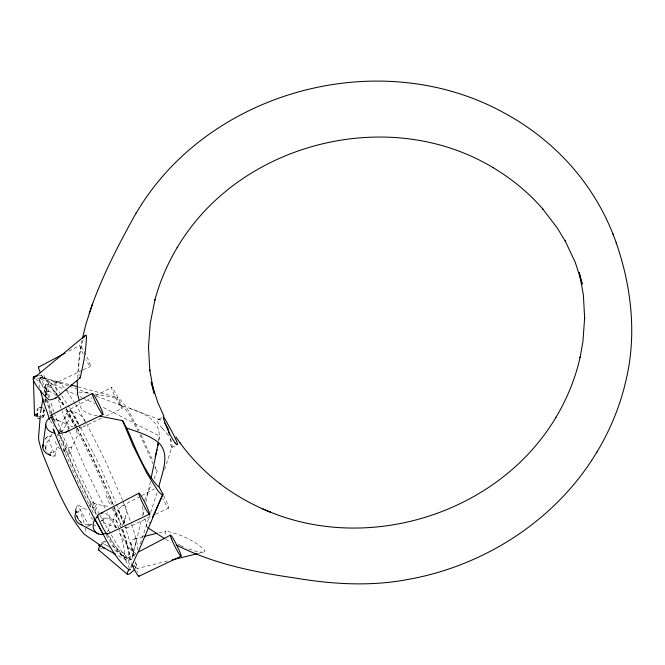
<?xml version="1.0" encoding="UTF-8"?>
<svg xmlns="http://www.w3.org/2000/svg" width="665" height="665" viewBox="0 0 665 665"><rect width="100%" height="100%" fill="white"/><g stroke="black" fill="none" stroke-linecap="round" stroke-linejoin="round"><path stroke-width="0.5" stroke-dasharray="3.33 2.49" d="M77.273 378.51L79.393 354.437L82.003 340.247M124.164 524.552L117.846 509.955L121.878 506.04L123.715 505.392L125.186 505.766L126.217 507.129L126.732 509.373L124.413 522.806M41.554 417.903L43.034 417.312L44.073 408.443M82.236 370.347L57.315 382.209L48.055 381.228L39.218 379.158L45.96 393.206L45.877 394.993M68.279 385.758L56.766 381.943L46.899 387.238L46.434 390.097L46.941 394.819M106.034 541.884L104.496 541.094L103.698 543.338L101.088 544.643M131.404 565.765L131.254 567.744L124.513 553.696L123.549 544.768L119.102 529.34M42.144 416.057L44.364 415.002L44.755 410.238L42.934 410.297M158.536 440.729C163.939 418.485 136.899 410.139 120.822 405.55L116.774 398.227L117.73 397.479C127.888 405.974 132.551 419.623 139.16 430.845M44.023 409.158L43.607 412.666M46.093 399.449L45.411 404.993M46.583 395.384L47.074 391.328L40.789 378.343L39.892 377.604L40.291 377.18L70.091 384.744M45.494 397.047L45.96 393.206M44.863 402.2L45.361 398.077M44.937 401.436L45.311 398.435M45.428 397.437L46.542 388.426M43.308 415.085L43.034 417.312M52.502 456.115L54.987 456.074L49.044 440.546C48.786 437.661 51.155 436.24 52.028 434.228M142.842 505.932L142.659 510.836L143.74 514.668M43.998 392.799L45.32 385.243L45.943 384.279L49.675 382.649L64.148 389.241M45.32 385.243L45.029 386.864A171.811 15.835 63.4 0 0 46.06 395.351M118.312 555.799L127.722 560.778L131.454 559.149L132.368 556.572A171.811 15.835 63.4 0 0 131.338 548.085L129.168 539.672A171.811 15.835 63.4 0 0 124.978 526.713M164.646 469.523L172.11 446.514L171.52 441.485L169.417 436.888M150.406 481.668L145.901 501.851M158.902 440.18L159.725 436.132L102.543 407.055M75.76 509.199L77.273 505.267L78.661 504.926L82.443 507.935L87.971 509.831M54.995 456.065L55.478 451.701L58.021 444.868M125.136 517.952L123.515 523.006L122.061 525.417M132.077 558.184L141.462 519.955M142.451 515.932L144.172 508.891M89.999 506.622L90.964 504.145L92.535 502.324L96.674 504.378L109.825 506.688M39.218 379.158L39.634 386.448A193.066 17.789 63.4 0 0 40.116 388.942M43.084 416.448L44.364 415.002M83.25 339.69C79.567 351.211 78.162 363.514 79.044 375.567M140.307 543.912L150.232 513.571M150.556 512.59L156.965 493.014M172.011 447.005C170.282 447.312 170.631 440.679 170.099 438.742M58.828 442.491L59.667 440.022L73.848 473.039M57.705 436.323L58.794 434.511M134.155 556.123L133.108 551.859L135.535 543.879L135.826 539.772L135.211 538.908L132.967 539.689L130.631 542.283L134.056 556.306M144.496 500.529L151.504 484.411M57.431 435.475L58.952 431.718M59.335 430.787L66.176 413.904L67.348 412.641L75.469 427.362M100.556 521.402L103.74 519.814L104.588 518.043L115.71 519.681L120.673 526.846M153.989 478.875L157.173 471.477L155.278 466.539M107.481 531.609C111.088 525.973 112.443 514.328 103.806 513.014M63.391 451.028L66.966 453.123L69.916 453.397C71.928 452.1 71.712 449.316 71.512 447.237L77.705 435.425L75.993 428.917M111.928 508.409L115.527 513.854L114.638 515.541A10.15 7.498 -70.9 0 0 117.863 527.935L101.778 522.374M60.515 431.618L62.543 430.962L69.035 419.723L67.348 412.641M44.904 439.482L47.589 436.298L50.989 436.107M118.054 510.462L117.738 510.961L118.112 510.545M110.34 547.636L107.397 545.84L106.4 547.229M82.036 508.376L82.443 507.935M48.695 382.907L47.772 385.484A171.811 15.835 63.4 0 0 48.811 393.971L49.75 397.911M128.702 560.529L129.625 557.943A171.811 15.835 63.4 0 0 128.594 549.456L126.417 541.044A171.811 15.835 63.4 0 0 122.526 528.933M45.702 438.426L47.589 436.531L51.296 436.165M161.745 417.703L157.763 419.706L157.314 421.336L158.96 424.361L162.343 428.36M96.674 504.378L95.527 505.649M104.089 519.199L102.377 520.653L100.573 520.944M104.588 518.043L102.709 518.999L99.999 518.534M56.766 381.943L55.785 383.796L56.176 390.197A171.911 15.844 63.4 0 0 57.165 394.869M120.822 405.55L121.338 405.401C129.218 411.76 132.8 422.217 137.954 430.712M106.151 535.109C111.853 543.546 116.708 553.962 126.658 558.126L127.564 558.018L128.544 556.164L128.145 549.764A171.911 15.844 63.4 0 0 124.397 535.259L121.761 527.312M86.226 526.173L89.833 525.99L91.421 524.211L89.368 525.599L86.45 525.865M79.526 426.996L79.925 428.11L80.689 428.019L84.114 425.658M60.482 431.519L62.543 430.962M101.097 543.313L104.496 541.094M49.044 440.546C42.951 441.577 48.503 459.315 44.622 445.159L46.841 451.327M91.047 525.051L88.254 524.311L77.606 505.001M101.354 544.344L103.698 543.338M53.699 451.901L55.478 451.701M68.836 351.178L79.867 345.376M70.291 409.125L91.886 397.761M95.486 395.866L111.678 387.346M121.878 506.04L140.88 496.032M141.786 495.558L154.455 488.883M198.278 553.455L203.291 552.216L204.662 551.609L204.887 550.537C194.779 540.371 179.957 534.103 166.034 531.036L165.07 531.543L164.953 532.582L166.375 534.884M70.515 410.646L68.495 411.685L70.739 411.435L70.515 410.646L78.528 425.176M41.213 416.373L43.824 415.068M171.736 447.52L175.726 445.525M127.564 558.018L135.876 553.854M82.718 427.105L101.396 418.202M106.067 415.982L121.944 408.418A11.804 1.089 63.4 0 0 115.619 393.273A11.804 1.089 63.4 0 0 112.867 391.959A11.804 1.089 63.4 0 0 121.944 408.418M83.158 369.906L90.54 366.39M126.375 528.201L151.703 516.148M155.452 514.361L168.586 508.11M68.362 447.728L71.512 447.237M66.301 447.969L65.079 448.609L63.965 450.571M94.056 507.295L92.319 507.827M88.254 524.311L85.868 524.411L83.025 523.455M45.943 384.279L46.924 384.029C51.687 385.933 54.297 390.937 57.398 394.744M131.454 559.149L130.473 559.406C121.047 553.87 116.591 542.574 110.506 533.895M157.763 419.706L160.124 419.765L163.05 421.311M134.247 538.883L143.183 536.672M159.076 532.748L166.034 531.036M135.411 561.767L137.148 568.542L169.218 560.628M60 431.244L62.144 430.862M79.667 427.62L79.118 427.686M78.894 392.059L89.442 393.048M39.892 377.604L45.32 378.452L57.315 382.209M47.523 386.573L49.617 386.939L51.114 388.036L57.589 395.6M47.074 391.328L48.911 391.693M129.675 568.558L123.399 555.574L121.562 555.208M101.853 548.301L100.797 548.351M203.291 552.216L197.638 551.884L185.892 548.043M44.563 378.277L45.245 378.46M40.789 378.343L38.944 378.31A10.15 1.513 -1.7 0 1 36.351 378.119M52.086 419.64C58.03 420.297 65.586 421.934 68.994 427.379L69.085 429.208M78.645 424.27A10.856 0.998 63.4 0 0 72.709 412.458A10.856 0.998 63.4 0 0 70.199 410.081L70.507 411.037C76.458 411.876 83.075 415.492 84.821 421.544M94.912 394.037L116.774 398.227M97.198 415.625C89.409 414.561 79.318 411.71 79.567 401.876M78.029 386.864L117.73 397.479M93.241 524.751L95.968 525.558M45.436 379.615L49.867 381.469M35.76 378.959A14.755 2.71 50.4 0 1 45.644 388.792L46.816 390.313L54.04 393.447L56.334 395.717M55.694 419.266L60.216 421.494M69.243 386.116L88.536 393.264M96.259 396.116L121.338 405.401M130.057 408.634L160.132 419.765M57.664 381.835L60.357 383.406L66.201 390.147M41.305 377.055C48.994 381.136 52.884 389.881 57.897 396.631M135.901 553.496C127.605 548.633 123.532 538.866 118.146 531.26M42.635 407.778L44.106 408.377M65.079 389.673L76.317 394.894M80.066 396.631L81.936 397.495M82.876 397.936L95.053 403.58M180.564 545.541L185.011 547.669M107.397 545.84L103.166 543.405M165.627 539.232L170.872 542.199M147.081 527.179L144.829 518.01M177.987 544.02L180.223 545.358M114.787 550.354L123.399 555.574M124.513 553.696L111.246 545.367M81.953 522.806L79.135 520.105L76.616 515.533M125.469 557.652C118.013 551.717 113.557 542.898 108.395 535.067M51.03 383.156L54.962 386.697L60.665 394.071M126.367 560.271L119.816 553.563L107.755 535.275M63.133 449.64L64.339 450.612M38.661 375.625A10.15 1.513 -1.7 0 1 41.662 375.384L45.154 378.26M162.36 428.368L168.12 435.026M81.512 523.422L78.146 519.174L76.658 515.949L79.226 520.811M168.353 435.425L168.802 435.957M117.846 509.955L117.88 509.988A10.856 0.998 63.4 0 1 124.862 523.214M50.266 420.696L54.247 426.415M66.833 390.97L74.921 403.248M58.736 397.229L65.677 407.878M61.679 395.575L68.187 405.692L80.141 426.755M58.927 396.955L65.436 407.071M75.428 404.071L86.167 422.857M66.184 408.701L76.924 427.487M58.412 397.421L63.815 406.307M66.409 408.709L76.907 427.229M110.016 533.081L100.008 515.3M65.727 409.565L74.979 426.215M53.832 419.091L53.175 417.969A10.856 0.998 63.4 0 0 52.194 416.456M116.175 527.993L107.397 512.474M59.692 434.819L69.916 453.397M154.879 467.304L157.173 471.477M86.633 423.713L104.937 460.055L122.493 500.113M80.623 427.653L100.889 468.393L115.735 502.432M77.389 428.127C93.981 459.299 108.819 491.46 121.005 524.619M77.389 428.343L91.77 456.464L106.242 487.994M99.517 514.402L79.251 473.663L61.812 433.139M96.284 514.885L76.508 475.034L59.069 434.511M75.918 427.952L94.388 464.91L112.46 505.824M105.078 508.176L84.896 467.237L69.584 431.519M95.835 512.806L75.66 471.867L59.667 434.403M89.127 504.502L92.767 511.476L93.333 514.012M88.686 503.646L81.704 489.656M141.113 434.76L152.834 460.562M139.941 434.636L153 463.821M134.621 565.757L135.735 568.051M41.662 375.384L43.516 379.208L42.793 377.82A10.856 0.998 63.4 0 1 40.424 372.849M81.188 488.609L74.322 474.054M45.32 378.452L45.278 378.36A10.856 0.998 63.4 0 0 42.735 373.356M77.373 517.461L76.558 514.901M115.527 513.854L117.289 517.935L113.216 507.694M109.301 495.151L121.196 525.649M106.076 495.342L110.465 506.04M122.867 501.044L130.431 521.019M92.535 502.324L96.849 513.388M116.483 504.286L123.748 523.239A171.811 15.835 63.4 0 1 124.679 525.857M68.911 429.773L61.995 410.978M61.446 432.208L56.392 418.817A171.811 15.835 63.4 0 1 54.871 414.503M121.479 529.066L126.624 544.169A193.066 17.789 63.4 0 1 130.839 560.462L131.254 563.363M115.71 519.681L118.603 527.877M55.178 422.516L52.186 413.946M131.57 524.352L133.632 530.628A171.911 15.844 63.4 0 1 137.389 545.134L137.896 549.864M61.122 408.393L59.933 404.702A171.911 15.844 63.4 0 1 57.606 396.639M51.887 413.023L50.69 409.332A171.911 15.844 63.4 0 1 48.37 401.269M50.124 413.721L46.342 399.249M48.562 397.67L46.816 390.313M47.248 400.18L48.237 403.763A171.811 15.835 63.4 0 0 51.554 414.22M133.108 551.859L130.631 542.283M135.785 562.765L137.148 568.542M79.842 427.57L79.925 428.11M53.99 411.893A171.811 15.835 63.4 0 1 50.981 402.383M53.333 419.307A171.811 15.835 63.4 0 1 52.419 416.722M85.378 528.11A96.217 8.869 63.4 0 1 85.951 532.865M81.122 514.195A96.217 8.869 63.4 0 1 84.156 523.397M60.332 449A10.15 8.404 22.1 0 1 55.71 439.798M73.474 427.13A10.15 8.404 22.1 0 1 66.176 413.904M163.54 495.55A11.804 1.089 63.4 0 1 168.694 507.994A11.804 1.089 63.4 0 1 162.659 498.625M126.25 526.821A10.856 0.998 63.4 0 1 125.203 526.971M93.258 519.432A10.15 7.498 -70.9 0 1 89.185 513.156M83.175 354.212A11.804 1.089 63.4 0 1 81.221 346.656A11.804 1.089 63.4 0 1 89.958 363.871A11.804 1.089 63.4 0 1 85.935 359.649M40.091 416.49A10.15 1.513 -1.7 0 1 38.287 416.373M134.604 565.616A10.856 0.998 63.4 0 1 137.613 572.066"/><path stroke-width="1" d="M77.248 380.455L77.448 393.414L79.01 399.698M99.841 546.638L100.132 545.441L100.664 546.189M75.76 509.199L75.91 512.914M40.307 415.65L38.578 437.055A96.217 8.869 63.4 0 0 39.16 441.809L40.374 446.523A96.217 8.869 63.4 0 0 43.408 455.716C54.538 482.823 65.137 511.56 84.131 534.17L103.989 547.844L115.627 554.311M42.784 447.071L45.744 424.752M157.854 445.326L158.312 442.425M40.548 412.591L42.959 398.734M37.157 410.613L37.98 408.568M151.03 478.634L158.486 442.2M77.448 393.414L77.772 392.574M82.418 338.377L86.118 323.547L92.56 303.772M156.957 449.715L155.219 456.639M138.229 551.817L162.883 494.228L158.927 486.597C161.869 473.106 170.706 454.536 158.752 442.815C149.55 435.218 137.722 431.926 126.649 428.077L122.576 420.671L99.717 416.149M89.177 313.572C100.88 278.386 118.171 245.36 136.125 213.033L136.325 212.709M34.489 378.294A14.755 2.71 50.4 0 0 36.351 385.484A14.755 2.71 50.4 0 0 48.329 399.183L49.293 399.889L50.665 399.798L55.328 398.451L80.133 377.944C83.458 364.196 86.176 349.956 86.458 335.8L85.993 335.077L85.245 335.526L33.641 378.202M138.885 575.69A10.856 0.998 63.4 0 1 132.119 565.067L137.896 552.299L170.448 535.159M162.975 493.92L158.079 505.018M132.152 564.976L131.878 565.632L132.077 564.984M153.848 514.303L157.721 505.791M152.493 517.27L153.507 515.043M149.858 522.765L150.107 522.249M596.796 452.291L596.995 451.967C610.445 429.607 620.42 405.143 626.131 379.673L626.255 379.117C636.846 333.805 631.334 286.166 616.131 242.584M94.472 517.985L94.995 519.54L93.948 521.293A10.15 9.044 -61.9 0 0 101.246 534.527L103.117 534.261L103.05 533.53M84.264 337.138L85.245 335.526M50.349 453.006L51.579 452.05M141.421 204.621L141.62 204.313C216.316 88.487 382.641 46.209 503.496 112.576L503.812 112.751C529.681 126.683 553.13 145.145 572.415 167.339L572.798 167.763C592.041 189.999 606.979 215.917 616.546 243.722M176.217 544.959C213.157 563.779 254.279 572.133 295.019 577.993C332.184 584.286 370.38 586.596 407.628 579.514C481.427 566.53 550.204 523.613 591.501 460.687L591.7 460.38M136.125 213.033L141.62 204.313M68.113 430.754L65.968 432.159L59.526 433.439A10.856 0.998 63.4 0 1 53.042 421.369A10.856 0.998 63.4 0 1 51.454 415.525M591.501 460.687L596.995 451.967M100.132 545.441L100.008 545.624A10.15 2.261 -49.7 0 0 99.575 550.046M158.927 486.597L158.411 486.747C143.224 470.562 135.751 448.119 126.649 428.077M162.883 494.228L161.346 494.403L158.253 491.352L146.94 473.389L133.15 445.833L122.576 420.671M130.573 569.298L129.168 569.847C112.767 557.361 105.286 536.048 94.546 518.949C79.152 489.739 65.212 459.731 53.175 428.967L54.937 433.048L53.034 432.765A10.15 8.246 7.6 0 1 45.769 425.184A10.15 8.246 7.6 0 1 51.454 417.304M55.328 398.451L56.417 397.396M99.409 544.776L98.736 545.682L100.199 545.001M107.198 533.355A10.856 0.998 63.4 0 1 103.474 528.85A10.856 0.998 63.4 0 1 97.556 515.865L98.146 514.693L139.035 493.131M80.689 509.864L79.983 510.255M39.617 407.554L41.887 407.462M105.594 533.106L104.696 533.854L106.159 533.139M97.73 515.807L96.034 518.143L97.871 516.431L97.472 515.317M78.645 511.718L77.589 512.225L75.893 511.668A10.15 9.044 -61.9 0 0 82.227 524.81M37.24 413.281L37.473 414.129L36.65 414.993L37.514 415.75M38.504 367.155L65.162 353.115M51.022 415.226L92.393 393.447M107.107 534.303L149.309 514.211A11.804 1.089 63.4 0 0 142.975 499.058A11.804 1.089 63.4 0 0 140.224 497.744A11.804 1.089 63.4 0 0 149.309 514.211M65.968 432.159L102.9 414.569A11.804 1.089 63.4 0 0 96.001 398.584A11.804 1.089 63.4 0 0 94.039 398.867A11.804 1.089 63.4 0 0 102.9 414.569M138.894 576.281L181.113 556.181M80.133 377.944L79.335 377.338M39.709 418.451L37.947 418.277M144.18 536.431L157.09 533.239M172.227 559.88L197.281 553.704M100.565 513.38L103.017 512.898M59.343 432.973L58.703 432.948L59.551 433.472M37.473 414.129L37.265 414.162A10.15 1.513 -1.7 0 0 37.489 416.298M104.663 548.301L102.676 547.894M71.08 385.01L77.032 386.606M175.976 437.038L180.581 443.638L180.107 443.006C191.37 458.385 204.87 472.084 219.965 483.704L219.566 483.397C235.102 495.242 252.276 504.893 270.406 512.15L270.131 512.033C371.735 553.438 499.698 512.1 555.923 417.379L555.749 417.67C567.021 398.942 575.375 378.443 580.163 357.105L580.055 357.612L582.906 341.735L584.651 317.77L584.66 318.493L583.355 294.645L579.207 272.342L582.241 284.071L575.316 262.476L565.142 240.871L565.491 241.511L557.17 227.837L542.532 208.652L542.873 209.051C528.534 192.559 511.46 178.511 492.649 167.397L492.948 167.572C388.651 104.671 238.984 142.709 177.189 247.621L177.364 247.33C167.472 263.789 159.833 281.594 154.854 300.148L154.987 299.641L150.207 323.522L148.503 346.906L149.825 370.92L149.683 369.715L154.039 393.248L151.196 382.192M262.326 508.767L270.406 512.15M50.864 455.558L49.218 454.469M80.39 524.328L98.445 533.953M164.754 538.733L147.63 527.603M48.628 453.979L49.06 454.336M132.244 565.167L133.64 566.322M98.719 549.988L127.422 574.352M164.438 422.508L167.771 427.728L169.45 434.436M94.995 519.54L103.117 534.261M163.956 416.29L157.987 402.932L151.229 382.259M58.478 431.02L59.285 432.89M612.822 233.656L613.238 234.787M49.609 419.557L43.848 402.741A193.066 17.789 63.4 0 1 40.515 390.746M50.141 454.569L50.075 455.084A10.15 8.246 7.6 0 1 43.175 444.528M33.366 376.905L34.505 415.085M175.161 442.998A15.569 1.613 62.4 0 1 171.42 437.146A15.569 1.372 64.5 0 1 167.472 429.066A15.544 1.122 66.6 0 1 163.499 418.243A15.544 1.014 66.4 0 1 164.853 418.95A15.569 1.264 64.3 0 1 168.27 424.977A15.569 1.496 62.3 0 1 172.543 432.882L172.551 432.915A15.544 1.737 60.2 0 1 177.322 443.306A15.536 1.845 60.4 0 1 175.169 443.015M40.424 372.849A10.856 0.998 63.4 0 1 38.828 367.221M33.416 377.371A10.15 1.513 -1.7 0 1 37.755 375.733M134.687 569.24A10.15 2.261 -49.7 0 1 128.013 574.477A10.15 2.261 -49.7 0 1 128.719 569.996M171.528 539.007A11.804 1.089 63.4 0 0 180.755 556.098A11.804 1.089 63.4 0 0 175.045 541.9A11.804 1.089 63.4 0 0 171.528 539.007"/></g></svg>
